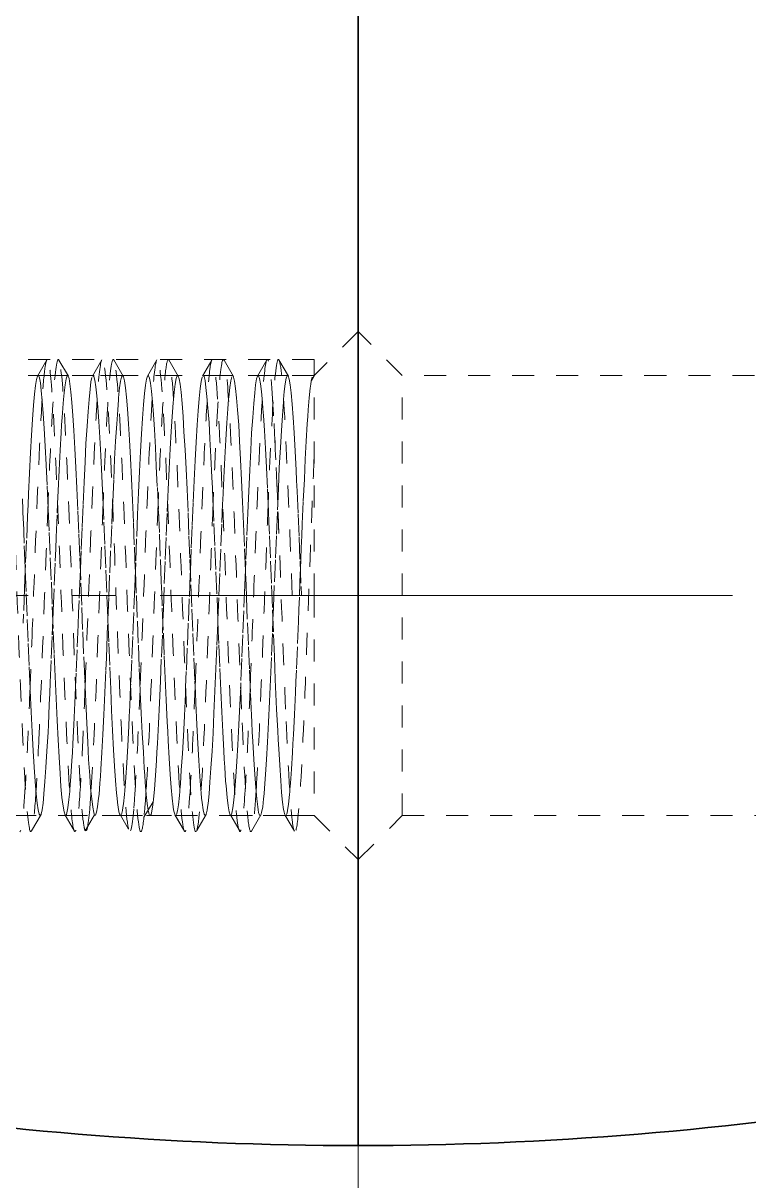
# Model space of a CAD drawing. Header units: millimetres. Extents: x -742 to 742, y -525 to 525.
# Drawn here: x -440.6 to -407.6, y 43.8 to 96.4 of the extents above; entities that cross this region are included whole.
import ezdxf

# ---------------------------------------------------------------- set-up
doc = ezdxf.new("R2010")
doc.units = ezdxf.units.MM
doc.linetypes.add('点画线', pattern=[18, 12, -2, 2, -2])
doc.linetypes.add('虚线', pattern=[2, 1, -1])
doc.layers.get('0').update_dxf_attribs({"lineweight": 35})
for name, color, linetype, lineweight in [('中心线层', 1, '点画线', 18), ('粗实线层', 7, 'Continuous', 35), ('虚线层', 6, '虚线', 18)]:
    doc.layers.add(name, color=color, linetype=linetype, lineweight=lineweight)

# ---------------------------------------------------------------- blocks, each defined once
blk = doc.blocks.new('*X5')
blk.add_line((-834.125, -82), (-834.125, -155))
blk.add_arc((-834.125, 0), 155, 251.18102, 270.00005)
at = {"layer": '虚线层', "color": 7}
for p, q in [((-834.125, -118), (-836.125, -120)), ((-834.125, -118.001), (-836.125, -120.001)), ((-834.125, -118.001), (-836.125, -120.001)), ((-836.125, -119.269), (-878.25, -119.269)), ((-836.125, -119.269), (-878.25, -119.269)), ((-836.125, -130.001), (-836.125, -119.269)), ((-836.125, -120), (-856.144, -120)), ((-847.328, -120.001), (-848.67, -120.001)), ((-847.328, -120.001), (-848.67, -120.001)), ((-844.83, -120.001), (-846.173, -120.001)), ((-844.83, -120.001), (-846.173, -120.001)), ((-842.331, -120.001), (-843.67, -120.001)), ((-842.331, -120.001), (-843.67, -120.001)), ((-839.828, -120.001), (-841.169, -120.001)), ((-839.828, -120.001), (-841.169, -120.001)), ((-837.329, -120.001), (-838.672, -120.001)), ((-837.329, -120.001), (-838.672, -120.001)), ((-836.125, -120.001), (-836.171, -120.001)), ((-836.125, -130.001), (-837.125, -130.001)), ((-836.125, -130.001), (-836.125, -140.001)), ((-869.751, -140), (-843.614, -140)), ((-849.923, -140.001), (-848.58, -140.001)), ((-849.923, -140.001), (-848.58, -140.001)), ((-847.42, -140.001), (-846.081, -140.001)), ((-847.42, -140.001), (-846.081, -140.001)), ((-844.919, -140.001), (-843.614, -140.001)), ((-844.919, -140.001), (-843.614, -140.001)), ((-843.614, -140), (-842.437, -140)), ((-843.614, -140.001), (-843.578, -140.001)), ((-843.614, -140.001), (-843.578, -140.001)), ((-842.448, -139.981), (-842.025, -140.712)), ((-842.437, -140), (-836.125, -140)), ((-842.422, -140.001), (-841.079, -140.001)), ((-842.422, -140.001), (-841.079, -140.001)), ((-839.921, -140.001), (-838.581, -140.001)), ((-839.921, -140.001), (-838.581, -140.001)), ((-837.419, -140.001), (-836.125, -140.001)), ((-837.419, -140.001), (-836.125, -140.001)), ((-836.125, -140), (-834.125, -142)), ((-836.125, -140.001), (-834.125, -142.001)), ((-836.125, -140.001), (-834.125, -142.001))]:
    blk.add_line(p, q, dxfattribs=at)
for points in [[(-848.272, -119.288), (-848.699, -120.027)], [(-847.295, -120.036), (-847.722, -119.297)], [(-845.777, -119.293), (-846.204, -120.031)], [(-844.801, -120.026), (-845.228, -119.287)], [(-843.275, -119.294), (-843.702, -120.034)], [(-842.298, -120.034), (-842.725, -119.295)], [(-840.776, -119.297), (-841.204, -120.036)], [(-839.794, -120.04), (-840.221, -119.3)], [(-838.275, -119.289), (-838.702, -120.028)], [(-837.299, -120.027), (-837.726, -119.288)], [(-849.384, -125.601), (-849.34, -126.619), (-849.295, -127.735), (-849.253, -128.824), (-849.209, -129.928), (-849.162, -131.089), (-849.116, -132.18), (-849.071, -133.244), (-849.026, -134.32), (-848.984, -135.29), (-848.941, -136.194), (-848.894, -137.064), (-848.849, -137.802), (-848.803, -138.445), (-848.756, -139.01), (-848.714, -139.434), (-848.672, -139.743), (-848.626, -139.939), (-848.581, -140.001), (-848.58, -140.001)], [(-848.694, -120.018), (-848.702, -120.031), (-848.747, -120.178), (-848.794, -120.462), (-848.836, -120.852), (-848.879, -121.354), (-848.924, -121.996), (-848.97, -122.706), (-849.015, -123.506), (-849.063, -124.432), (-849.106, -125.384), (-849.127, -125.885), (-849.148, -126.391), (-849.193, -127.498), (-849.238, -128.583), (-849.25, -128.883)], [(-847.44, -139.988), (-847.447, -139.976), (-847.491, -139.838), (-847.536, -139.579), (-847.584, -139.18), (-847.629, -138.686), (-847.651, -138.396), (-847.672, -138.086), (-847.716, -137.348), (-847.759, -136.554), (-847.804, -135.68), (-847.852, -134.686), (-847.898, -133.682), (-847.941, -132.633), (-847.986, -131.495), (-848.028, -130.394), (-848.072, -129.288), (-848.12, -128.135), (-848.166, -127.062), (-848.21, -126.025), (-848.255, -124.986), (-848.297, -124.062), (-848.341, -123.21), (-848.388, -122.403), (-848.434, -121.732), (-848.479, -121.162), (-848.525, -120.679), (-848.567, -120.336), (-848.61, -120.112), (-848.656, -120.006), (-848.669, -120.001)], [(-847.519, -121.091), (-847.491, -120.791), (-847.446, -120.417), (-847.398, -120.151), (-847.353, -120.02)], [(-847.328, -120.001), (-847.309, -120.012)], [(-847.299, -120.029), (-847.265, -120.135), (-847.222, -120.376), (-847.178, -120.735), (-847.13, -121.234), (-847.084, -121.819), (-847.04, -122.504), (-846.995, -123.323), (-846.953, -124.185), (-846.909, -125.119), (-846.862, -126.165), (-846.816, -127.208), (-846.771, -128.286), (-846.726, -129.441), (-846.684, -130.547), (-846.641, -131.646), (-846.594, -132.78), (-846.549, -133.823), (-846.503, -134.82), (-846.456, -135.805), (-846.414, -136.668), (-846.372, -137.451), (-846.326, -138.175), (-846.281, -138.761), (-846.235, -139.24), (-846.187, -139.621), (-846.144, -139.864), (-846.123, -139.94), (-846.112, -139.969)], [(-846.225, -120.088), (-846.267, -120.295), (-846.31, -120.62), (-846.356, -121.085), (-846.402, -121.64), (-846.447, -122.297), (-846.494, -123.089), (-846.536, -123.929), (-846.579, -124.843), (-846.624, -125.873), (-846.67, -126.904), (-846.715, -127.972), (-846.75, -128.815)], [(-846.179, -120.002), (-846.201, -120.026)], [(-844.981, -139.89), (-845.016, -139.725), (-845.06, -139.408), (-845.081, -139.205), (-845.102, -138.976), (-845.147, -138.404), (-845.191, -137.754), (-845.236, -137.009), (-845.284, -136.134), (-845.329, -135.224), (-845.351, -134.741), (-845.372, -134.25), (-845.416, -133.171), (-845.459, -132.104), (-845.504, -131.012), (-845.552, -129.85), (-845.598, -128.747), (-845.641, -127.659), (-845.686, -126.546), (-845.728, -125.531), (-845.772, -124.571), (-845.82, -123.633), (-845.866, -122.821), (-845.91, -122.096), (-845.955, -121.438), (-845.997, -120.92), (-846.041, -120.513), (-846.088, -120.211), (-846.134, -120.046), (-846.173, -120.001)], [(-845.017, -121.111), (-845.009, -121.017), (-844.965, -120.568), (-844.922, -120.259), (-844.878, -120.069), (-844.83, -120.001), (-844.83, -120.001)], [(-844.922, -120.259), (-844.878, -120.069), (-844.83, -120.001), (-844.83, -120.001)], [(-844.805, -120.019), (-844.784, -120.061), (-844.74, -120.243), (-844.695, -120.563), (-844.653, -120.986), (-844.609, -121.518), (-844.562, -122.191), (-844.516, -122.928), (-844.471, -123.752), (-844.426, -124.7), (-844.384, -125.669), (-844.341, -126.69), (-844.294, -127.808), (-844.249, -128.899), (-844.203, -130.003), (-844.156, -131.164), (-844.114, -132.253), (-844.072, -133.315), (-844.026, -134.388), (-843.981, -135.354), (-843.935, -136.253), (-843.887, -137.117), (-843.844, -137.849), (-843.823, -138.182), (-843.802, -138.486), (-843.757, -139.043), (-843.712, -139.459), (-843.667, -139.76), (-843.619, -139.947), (-843.602, -139.981)], [(-843.696, -120.023), (-843.697, -120.026), (-843.741, -120.164), (-843.788, -120.44), (-843.834, -120.822), (-843.879, -121.316), (-843.925, -121.95), (-843.967, -122.655), (-844.01, -123.449), (-844.056, -124.37), (-844.102, -125.317), (-844.147, -126.321), (-844.194, -127.425), (-844.236, -128.508), (-844.25, -128.864)], [(-842.448, -139.981), (-842.491, -139.851), (-842.512, -139.739), (-842.533, -139.6), (-842.578, -139.21), (-842.623, -138.723), (-842.668, -138.13), (-842.716, -137.399), (-842.76, -136.611), (-842.781, -136.182), (-842.802, -135.742), (-842.847, -134.752), (-842.891, -133.752), (-842.936, -132.705), (-842.984, -131.57), (-843.029, -130.47), (-843.051, -129.912), (-843.072, -129.364), (-843.116, -128.209), (-843.159, -127.134), (-843.204, -126.094), (-843.252, -125.052), (-843.298, -124.123), (-843.341, -123.265), (-843.386, -122.453), (-843.428, -121.775), (-843.472, -121.197), (-843.52, -120.706), (-843.566, -120.356), (-843.61, -120.123), (-843.655, -120.009), (-843.67, -120.001)], [(-842.517, -121.097), (-842.484, -120.762), (-842.44, -120.396), (-842.395, -120.138), (-842.353, -120.016)], [(-842.331, -120.001), (-842.309, -120.016), (-842.305, -120.023)], [(-842.305, -120.023), (-842.262, -120.148), (-842.216, -120.397), (-842.171, -120.764), (-842.126, -121.271), (-842.084, -121.863), (-842.041, -122.554), (-841.994, -123.379), (-841.949, -124.247), (-841.903, -125.185), (-841.856, -126.235), (-841.814, -127.281), (-841.772, -128.36), (-841.726, -129.516), (-841.681, -130.622), (-841.635, -131.72), (-841.587, -132.852), (-841.544, -133.893), (-841.523, -134.4), (-841.502, -134.886), (-841.457, -135.866), (-841.412, -136.725), (-841.367, -137.501), (-841.319, -138.218), (-841.302, -138.444)], [(-841.22, -120.079), (-841.266, -120.277), (-841.31, -120.594), (-841.355, -121.051), (-841.397, -121.599), (-841.441, -122.249), (-841.488, -123.034), (-841.534, -123.869), (-841.579, -124.779), (-841.625, -125.804), (-841.667, -126.832), (-841.71, -127.899), (-841.75, -128.9)], [(-841.169, -120.001), (-841.172, -120.001), (-841.198, -120.026)], [(-840.148, -138.444), (-840.191, -137.801), (-840.212, -137.44), (-840.233, -137.062), (-840.278, -136.193), (-840.323, -135.288), (-840.368, -134.319), (-840.416, -133.243), (-840.46, -132.178), (-840.481, -131.631), (-840.502, -131.087), (-840.547, -129.925), (-840.591, -128.822), (-840.636, -127.733), (-840.684, -126.618), (-840.729, -125.599), (-840.751, -125.106), (-840.772, -124.635), (-840.816, -123.691), (-840.859, -122.873), (-840.904, -122.142), (-840.952, -121.478), (-840.998, -120.952), (-841.041, -120.538), (-841.086, -120.226), (-841.128, -120.053), (-841.169, -120.001)], [(-840.018, -121.079), (-840.009, -120.984), (-839.962, -120.543), (-839.916, -120.242), (-839.871, -120.061)], [(-839.799, -120.031), (-839.784, -120.07), (-839.741, -120.26), (-839.694, -120.588), (-839.649, -121.018), (-839.603, -121.559), (-839.556, -122.238), (-839.514, -122.981), (-839.472, -123.811), (-839.426, -124.764), (-839.381, -125.737), (-839.335, -126.762), (-839.287, -127.882), (-839.244, -128.974), (-839.223, -129.53), (-839.202, -130.079), (-839.157, -131.239), (-839.112, -132.327), (-839.067, -133.387), (-839.019, -134.456), (-839.002, -134.818)], [(-838.699, -120.023), (-838.741, -120.151), (-838.786, -120.418), (-838.828, -120.792), (-838.872, -121.279), (-838.92, -121.906), (-838.966, -122.604), (-839.01, -123.392), (-839.055, -124.308), (-839.097, -125.25), (-839.141, -126.251), (-839.188, -127.352), (-839.234, -128.433), (-839.25, -128.828)], [(-837.848, -134.818), (-837.891, -133.821), (-837.912, -133.301), (-837.933, -132.778), (-837.978, -131.644), (-838.023, -130.545), (-838.068, -129.439), (-838.116, -128.284), (-838.16, -127.207), (-838.181, -126.676), (-838.202, -126.163), (-838.247, -125.117), (-838.291, -124.184), (-838.336, -123.321), (-838.384, -122.503), (-838.429, -121.818), (-838.451, -121.51), (-838.472, -121.233), (-838.516, -120.734), (-838.559, -120.376), (-838.604, -120.135), (-838.652, -120.012), (-838.672, -120.001)], [(-837.516, -121.087), (-837.484, -120.734), (-837.441, -120.375), (-837.394, -120.126), (-837.349, -120.012)], [(-837.329, -120.001), (-837.303, -120.021), (-837.302, -120.022)], [(-837.302, -120.022), (-837.256, -120.161), (-837.214, -120.418), (-837.172, -120.793), (-837.126, -121.308), (-837.081, -121.907), (-837.035, -122.604), (-836.987, -123.436), (-836.944, -124.309), (-836.923, -124.776), (-836.902, -125.252), (-836.857, -126.305), (-836.812, -127.354), (-836.767, -128.435), (-836.719, -129.592), (-836.702, -130.001)], [(-836.255, -120.237), (-836.259, -120.26), (-836.282, -120.401), (-836.304, -120.569), (-836.352, -121.018), (-836.398, -121.558), (-836.42, -121.87), (-836.441, -122.201), (-836.486, -122.981), (-836.528, -123.81), (-836.55, -124.257), (-836.572, -124.715), (-836.62, -125.736), (-836.666, -126.761), (-836.689, -127.293), (-836.71, -127.825), (-836.75, -128.84)], [(-836.254, -120.234), (-836.263, -120.25)], [(-836.216, -120.07), (-836.255, -120.237)], [(-836.143, -120.045), (-836.254, -120.234)], [(-836.129, -120.023), (-836.143, -120.045)], [(-847.785, -125.819), (-847.759, -125.249), (-847.714, -124.306), (-847.666, -123.391), (-847.621, -122.602), (-847.599, -122.239), (-847.578, -121.905), (-847.534, -121.278), (-847.519, -121.091)], [(-845.283, -125.848), (-845.278, -125.734), (-845.234, -124.713), (-845.191, -123.808), (-845.146, -122.979), (-845.098, -122.2), (-845.053, -121.557), (-845.017, -121.111)], [(-842.783, -125.851), (-842.753, -125.182), (-842.709, -124.244), (-842.665, -123.334), (-842.622, -122.552), (-842.578, -121.861), (-842.53, -121.241), (-842.517, -121.097)], [(-840.285, -125.821), (-840.278, -125.666), (-840.23, -124.649), (-840.184, -123.749), (-840.14, -122.926), (-840.095, -122.153), (-840.053, -121.517), (-840.018, -121.079)], [(-837.784, -125.844), (-837.753, -125.116), (-837.709, -124.183), (-837.662, -123.278), (-837.616, -122.502), (-837.571, -121.817), (-837.526, -121.205), (-837.516, -121.087)], [(-848, -131.129), (-847.982, -130.694), (-847.934, -129.532), (-847.89, -128.432), (-847.869, -127.884), (-847.848, -127.351), (-847.803, -126.249), (-847.785, -125.819)], [(-845.5, -131.105), (-845.459, -130.075), (-845.414, -128.971), (-845.366, -127.823), (-845.321, -126.759), (-845.299, -126.237), (-845.283, -125.848)], [(-843, -131.182), (-842.999, -131.166), (-842.978, -130.619), (-842.934, -129.456), (-842.891, -128.357), (-842.846, -127.278), (-842.798, -126.179), (-842.783, -125.851)], [(-840.5, -131.149), (-840.498, -131.104), (-840.453, -130), (-840.409, -128.896), (-840.365, -127.749), (-840.322, -126.687), (-840.285, -125.821)], [(-838.001, -131.104), (-837.978, -130.543), (-837.93, -129.381), (-837.884, -128.283), (-837.84, -127.205), (-837.795, -126.11), (-837.784, -125.844)], [(-849.25, -128.883), (-849.283, -129.684), (-849.331, -130.847), (-849.348, -131.254)], [(-846.75, -128.815), (-846.763, -129.123), (-846.806, -130.228), (-846.827, -130.785), (-846.848, -131.331), (-846.893, -132.472), (-846.938, -133.527), (-846.966, -134.156)], [(-844.25, -128.864), (-844.279, -129.609), (-844.324, -130.771), (-844.37, -131.868), (-844.415, -132.941), (-844.463, -134.03), (-844.467, -134.127)], [(-841.75, -128.9), (-841.756, -129.048), (-841.802, -130.153), (-841.847, -131.256), (-841.894, -132.399), (-841.936, -133.456), (-841.966, -134.165)], [(-839.25, -128.828), (-839.279, -129.533), (-839.325, -130.696), (-839.367, -131.793), (-839.41, -132.869), (-839.456, -133.961), (-839.465, -134.168)], [(-836.75, -128.84), (-836.755, -128.973), (-836.797, -130.077), (-836.819, -130.634), (-836.841, -131.181), (-836.888, -132.326), (-836.934, -133.385), (-836.957, -133.904), (-836.979, -134.404), (-837.025, -135.416), (-837.067, -136.311), (-837.088, -136.734), (-837.11, -137.129), (-837.156, -137.895), (-837.202, -138.525), (-837.225, -138.803), (-837.235, -138.915)], [(-848.202, -135.878), (-848.159, -134.949), (-848.138, -134.457), (-848.117, -133.959), (-848.072, -132.867), (-848.027, -131.791), (-848, -131.129)], [(-845.902, -139.049), (-845.859, -138.523), (-845.838, -138.219), (-845.817, -137.894), (-845.772, -137.128), (-845.727, -136.31), (-845.682, -135.415), (-845.634, -134.402), (-845.59, -133.384), (-845.569, -132.854), (-845.548, -132.324), (-845.503, -131.179), (-845.5, -131.105)], [(-843.441, -139.388), (-843.427, -139.267), (-843.382, -138.795), (-843.334, -138.184), (-843.29, -137.499), (-843.269, -137.118), (-843.248, -136.722), (-843.203, -135.817), (-843.159, -134.883), (-843.114, -133.89), (-843.066, -132.795), (-843.021, -131.717), (-843, -131.182)], [(-841.039, -139.954), (-841.034, -139.941), (-840.99, -139.759), (-840.969, -139.622), (-840.948, -139.458), (-840.903, -139.017), (-840.859, -138.484), (-840.814, -137.847), (-840.766, -137.075), (-840.721, -136.251), (-840.699, -135.806), (-840.678, -135.351), (-840.634, -134.334), (-840.591, -133.312), (-840.546, -132.25), (-840.5, -131.149)], [(-838.556, -139.981), (-838.514, -139.863), (-838.466, -139.605), (-838.421, -139.239), (-838.399, -139.011), (-838.378, -138.759), (-838.334, -138.14), (-838.291, -137.448), (-838.246, -136.666), (-838.198, -135.756), (-838.153, -134.818), (-838.109, -133.82), (-838.065, -132.722), (-838.022, -131.643), (-838.001, -131.104)], [(-846.966, -134.156), (-846.984, -134.539), (-847.031, -135.542), (-847.048, -135.878)], [(-844.467, -134.127), (-844.506, -135.016), (-844.527, -135.491), (-844.548, -135.941), (-844.594, -136.835), (-844.638, -137.599), (-844.684, -138.27), (-844.731, -138.867), (-844.748, -139.049)], [(-841.966, -134.165), (-841.979, -134.471), (-842.024, -135.479), (-842.07, -136.37), (-842.115, -137.182), (-842.163, -137.941), (-842.206, -138.564), (-842.227, -138.838), (-842.233, -138.91)], [(-839.465, -134.168), (-839.502, -134.951), (-839.547, -135.88), (-839.594, -136.779), (-839.636, -137.55), (-839.679, -138.228), (-839.724, -138.832), (-839.77, -139.296), (-839.815, -139.646), (-839.863, -139.887), (-839.906, -139.993), (-839.915, -139.999)], [(-839.002, -134.818), (-838.959, -135.757), (-838.938, -136.203), (-838.917, -136.624), (-838.872, -137.449), (-838.827, -138.14), (-838.782, -138.732), (-838.734, -139.239), (-838.69, -139.605), (-838.669, -139.745), (-838.648, -139.854), (-838.603, -139.986), (-838.582, -140.001)], [(-837.448, -139.975), (-837.47, -139.923), (-837.493, -139.838), (-837.515, -139.725), (-837.563, -139.388), (-837.606, -138.95), (-837.627, -138.687), (-837.648, -138.402), (-837.693, -137.716), (-837.738, -136.966), (-837.761, -136.556), (-837.784, -136.131), (-837.831, -135.173), (-837.848, -134.818)], [(-848.541, -139.955), (-848.535, -139.94), (-848.487, -139.746), (-848.444, -139.438), (-848.423, -139.24), (-848.402, -139.016), (-848.357, -138.452), (-848.312, -137.81), (-848.267, -137.073), (-848.219, -136.205), (-848.202, -135.878)], [(-847.048, -135.878), (-847.091, -136.736), (-847.112, -137.137), (-847.133, -137.511), (-847.178, -138.226), (-847.223, -138.804), (-847.232, -138.91)], [(-847.048, -135.878), (-847.091, -136.736), (-847.112, -137.137), (-847.133, -137.511), (-847.178, -138.226), (-847.223, -138.804), (-847.232, -138.909)], [(-845.902, -139.049), (-845.859, -138.523), (-845.838, -138.219)], [(-841.302, -138.444), (-841.259, -138.984), (-841.238, -139.215), (-841.217, -139.414), (-841.172, -139.742), (-841.127, -139.932), (-841.082, -140.001), (-841.079, -140.001)], [(-841.302, -138.444), (-841.259, -138.984)], [(-839.921, -140.001), (-839.927, -140), (-839.948, -139.976), (-839.994, -139.827), (-840.038, -139.561), (-840.084, -139.179), (-840.131, -138.656), (-840.148, -138.444)], [(-847.232, -138.909), (-847.268, -139.274), (-847.316, -139.646), (-847.36, -139.878), (-847.381, -139.95), (-847.402, -139.99)], [(-847.232, -138.91), (-847.268, -139.274), (-847.316, -139.646), (-847.36, -139.878), (-847.381, -139.95), (-847.402, -139.99)], [(-846.057, -139.982), (-846.012, -139.853), (-845.967, -139.604), (-845.919, -139.216), (-845.902, -139.049)], [(-844.748, -139.049), (-844.791, -139.464), (-844.812, -139.629), (-844.833, -139.763), (-844.878, -139.949)], [(-843.861, -140.078), (-843.435, -139.378)], [(-843.559, -139.989), (-843.538, -139.947), (-843.517, -139.876), (-843.472, -139.626), (-843.441, -139.388)], [(-842.233, -138.91), (-842.248, -139.082), (-842.294, -139.507), (-842.338, -139.791), (-842.384, -139.956)], [(-837.235, -138.915), (-837.247, -139.05), (-837.294, -139.483), (-837.336, -139.776), (-837.357, -139.878), (-837.379, -139.949)], [(-848.964, -140.687), (-848.537, -139.948)], [(-844.985, -139.883), (-844.559, -140.616)], [(-844.919, -140.001), (-844.923, -140), (-844.968, -139.93)], [(-841.463, -140.685), (-841.036, -139.948)], [(-847.446, -139.977), (-847.018, -140.717)], [(-846.533, -140.694), (-846.107, -139.96)], [(-846.102, -139.986), (-846.081, -140.001)], [(-843.602, -139.981), (-843.578, -140.001)], [(-842.453, -139.973), (-842.07, -140.634)], [(-842.422, -140.001), (-842.431, -139.998), (-842.448, -139.981)], [(-842.422, -140.001), (-842.431, -139.998), (-842.448, -139.981)], [(-839.919, -139.992), (-839.492, -140.729)], [(-838.977, -140.709), (-838.55, -139.969)], [(-837.455, -139.963), (-837.027, -140.704)], [(-837.419, -140.001), (-837.424, -140)]]:
    blk.add_lwpolyline(points, dxfattribs=at)
for points, knots in [([(-848.964, -140.687), (-849.043, -140.875), (-849.121, -140.432), (-849.296, -138.157), (-849.392, -136.076), (-849.583, -131.198), (-849.679, -128.461), (-849.871, -123.64), (-849.967, -121.616), (-850.116, -119.784), (-850.169, -119.401), (-850.223, -119.3)], [0, 0, 0, 0, 2024.791811, 2024.791811, 4489.047063, 4489.047063, 6953.302315, 6953.302315, 9417.557566, 9417.557566, 10788.31092, 10788.31092, 10788.31092, 10788.31092]), ([(-848.272, -119.288), (-848.298, -119.325), (-848.324, -119.43), (-848.394, -119.904), (-848.439, -120.401), (-848.483, -121.06)], [0, 0, 0, 0, 1839.971996, 1839.971996, 4964.50436, 4964.50436, 4964.50436, 4964.50436]), ([(-847.018, -140.717), (-847.079, -140.64), (-847.139, -140.196), (-847.296, -138.157), (-847.392, -136.076), (-847.583, -131.198), (-847.679, -128.461), (-847.871, -123.64), (-847.967, -121.616), (-848.132, -119.582), (-848.202, -119.19), (-848.272, -119.288)], [0, 0, 0, 0, 1561.451813, 1561.451813, 4029.570521, 4029.570521, 6497.68923, 6497.68923, 8965.807938, 8965.807938, 10761.915944, 10761.915944, 10761.915944, 10761.915944]), ([(-847.722, -119.297), (-847.735, -119.27), (-847.749, -119.263), (-847.842, -119.341), (-847.921, -120.067), (-848, -121.317)], [0, 0, 0, 0, 727.760957, 727.760957, 4961.07366, 4961.07366, 4961.07366, 4961.07366]), ([(-846.533, -140.694), (-846.559, -140.636), (-846.586, -140.508), (-846.708, -139.584), (-846.804, -137.94), (-846.996, -133.563), (-847.092, -130.883), (-847.283, -125.762), (-847.379, -123.384), (-847.557, -120.314), (-847.64, -119.46), (-847.722, -119.297)], [0, 0, 0, 0, 721.324574, 721.324574, 3317.300497, 3317.300497, 5913.27642, 5913.27642, 8509.252343, 8509.252343, 10736.715485, 10736.715485, 10736.715485, 10736.715485]), ([(-844.559, -140.616), (-844.577, -140.546), (-844.595, -140.443), (-844.708, -139.584), (-844.804, -137.94), (-844.996, -133.563), (-845.092, -130.883), (-845.283, -125.762), (-845.379, -123.384), (-845.571, -120.08), (-845.667, -119.193), (-845.767, -119.278), (-845.772, -119.284), (-845.777, -119.293)], [0, 0, 0, 0, 557.958686, 557.958686, 3527.091302, 3527.091302, 6496.223918, 6496.223918, 9465.356534, 9465.356534, 12434.48915, 12434.48915, 12580.206525, 12580.206525, 12580.206525, 12580.206525]), ([(-845.228, -119.288), (-845.306, -119.174), (-845.384, -119.685), (-845.475, -120.934), (-845.487, -121.118), (-845.5, -121.315)], [0, 0, 0, 0, 4270.585248, 4270.585248, 4946.759332, 4946.759332, 4946.759332, 4946.759332]), ([(-844.025, -140.712), (-844.121, -140.549), (-844.217, -139.422), (-844.408, -135.757), (-844.504, -133.262), (-844.696, -128.088), (-844.792, -125.472), (-844.983, -121.375), (-845.079, -119.945), (-845.193, -119.37), (-845.21, -119.313), (-845.228, -119.288)], [0, 0, 0, 0, 2569.038123, 2569.038123, 5138.076247, 5138.076247, 7707.11437, 7707.11437, 10276.152494, 10276.152494, 10746.271763, 10746.271763, 10746.271763, 10746.271763]), ([(-843.275, -119.294), (-843.338, -119.403), (-843.4, -119.902), (-843.469, -120.855), (-843.476, -120.95), (-843.483, -121.05)], [0, 0, 0, 0, 4459.567354, 4459.567354, 4934.337513, 4934.337513, 4934.337513, 4934.337513]), ([(-843.275, -119.294), (-843.338, -119.403), (-843.4, -119.902), (-843.469, -120.855), (-843.476, -120.95), (-843.483, -121.05)], [0, 0, 0, 0, 4459.370799, 4459.370799, 4934.337855, 4934.337855, 4934.337855, 4934.337855]), ([(-842.025, -140.712), (-842.121, -140.549), (-842.217, -139.422), (-842.408, -135.757), (-842.504, -133.262), (-842.696, -128.088), (-842.792, -125.472), (-842.983, -121.375), (-843.079, -119.945), (-843.208, -119.29), (-843.242, -119.237), (-843.275, -119.294)], [0, 0, 0, 0, 2465.625486, 2465.625486, 4931.250972, 4931.250972, 7396.876458, 7396.876458, 9862.501945, 9862.501945, 10719.559409, 10719.559409, 10719.559409, 10719.559409]), ([(-842.725, -119.295), (-842.775, -119.212), (-842.825, -119.377), (-842.917, -120.141), (-842.958, -120.659), (-843, -121.315)], [0, 0, 0, 0, 2692.492735, 2692.492735, 4930.658342, 4930.658342, 4930.658342, 4930.658342]), ([(-841.725, -139.062), (-841.821, -137.671), (-841.917, -135.484), (-842.108, -130.506), (-842.204, -127.777), (-842.396, -123.086), (-842.492, -121.181), (-842.634, -119.658), (-842.679, -119.372), (-842.725, -119.295)], [0, 0, 0, 0, 2514.735915, 2514.735915, 5029.471831, 5029.471831, 7544.207746, 7544.207746, 8748.722463, 8748.722463, 8748.722463, 8748.722463]), ([(-840.776, -119.297), (-840.809, -119.354), (-840.842, -119.519), (-840.912, -120.098), (-840.948, -120.533), (-840.984, -121.078)], [0, 0, 0, 0, 2335.324962, 2335.324962, 4918.220548, 4918.220548, 4918.220548, 4918.220548]), ([(-839.725, -139.062), (-839.821, -137.671), (-839.917, -135.484), (-840.108, -130.506), (-840.204, -127.777), (-840.396, -123.086), (-840.492, -121.181), (-840.651, -119.475), (-840.714, -119.188), (-840.776, -119.297)], [0, 0, 0, 0, 2386.45736, 2386.45736, 4772.91472, 4772.91472, 7159.372079, 7159.372079, 8726.79799, 8726.79799, 8726.79799, 8726.79799]), ([(-840.221, -119.301), (-840.243, -119.255), (-840.265, -119.26), (-840.358, -119.496), (-840.429, -120.198), (-840.5, -121.31)], [0, 0, 0, 0, 1177.728269, 1177.728269, 4914.772497, 4914.772497, 4914.772497, 4914.772497]), ([(-839.425, -135.171), (-839.521, -132.896), (-839.617, -130.189), (-839.808, -125.13), (-839.904, -122.842), (-840.074, -120.149), (-840.147, -119.451), (-840.221, -119.301)], [0, 0, 0, 0, 2486.969045, 2486.969045, 4973.938089, 4973.938089, 6883.267582, 6883.267582, 6883.267582, 6883.267582]), ([(-838.275, -119.289), (-838.279, -119.296), (-838.283, -119.305), (-838.353, -119.483), (-838.419, -120.1), (-838.484, -121.079)], [0, 0, 0, 0, 302.272354, 302.272354, 4902.24389, 4902.24389, 4902.24389, 4902.24389]), ([(-837.425, -135.171), (-837.521, -132.896), (-837.617, -130.189), (-837.808, -125.13), (-837.904, -122.842), (-838.092, -119.863), (-838.183, -119.139), (-838.275, -119.289)], [0, 0, 0, 0, 2323.621084, 2323.621084, 4647.242167, 4647.242167, 6866.342453, 6866.342453, 6866.342453, 6866.342453]), ([(-837.999, -121.331), (-838, -121.327), (-838, -121.322), (-838.092, -119.863), (-838.183, -119.139), (-838.275, -119.289)], [0, 0, 0, 0, 13.661683, 13.661683, 4897.138461, 4897.138461, 4897.138461, 4897.138461]), ([(-837.726, -119.288), (-837.813, -119.152), (-837.901, -119.801), (-837.992, -121.184), (-837.995, -121.245), (-837.999, -121.307)], [0, 0, 0, 0, 4689.958613, 4689.958613, 4900.532202, 4900.532202, 4900.532202, 4900.532202]), ([(-837.125, -130.001), (-837.221, -127.405), (-837.317, -124.848), (-837.508, -120.959), (-837.604, -119.678), (-837.709, -119.324), (-837.718, -119.302), (-837.726, -119.288)], [0, 0, 0, 0, 3283.755223, 3283.755223, 6567.510446, 6567.510446, 6867.606808, 6867.606808, 6867.606808, 6867.606808]), ([(-848.483, -121.06), (-848.535, -121.828), (-848.586, -122.816), (-848.733, -126.112), (-848.829, -128.77), (-848.925, -131.345)], [0, 0, 0, 0, 1736.11966, 1736.11966, 4965.292336, 4965.292336, 4965.292336, 4965.292336]), ([(-848.483, -121.06), (-848.535, -121.828), (-848.586, -122.816), (-848.733, -126.111), (-848.829, -128.77), (-848.925, -131.345)], [0, 0, 0, 0, 1736.085438, 1736.085438, 4965.292422, 4965.292422, 4965.292422, 4965.292422]), ([(-848, -121.317), (-848.017, -121.581), (-848.033, -121.868), (-848.106, -123.207), (-848.161, -124.467), (-848.217, -125.847)], [0, 0, 0, 0, 1145.22107, 1145.22107, 4958.738034, 4958.738034, 4958.738034, 4958.738034]), ([(-845.983, -121.049), (-846.005, -121.383), (-846.028, -121.76), (-846.146, -123.952), (-846.242, -126.41), (-846.403, -130.749), (-846.468, -132.534), (-846.533, -134.158)], [0, 0, 0, 0, 850.253145, 850.253145, 4466.305359, 4466.305359, 6930.789495, 6930.789495, 6930.789495, 6930.789495]), ([(-843.483, -121.05), (-843.572, -122.381), (-843.661, -124.39), (-843.845, -129.123), (-843.94, -131.825), (-844.035, -134.186)], [0, 0, 0, 0, 2392.890703, 2392.890703, 4936.837371, 4936.837371, 4936.837371, 4936.837371]), ([(-843, -121.315), (-843.054, -122.175), (-843.108, -123.273), (-843.18, -124.949), (-843.198, -125.376), (-843.216, -125.814)], [0, 0, 0, 0, 3720.088388, 3720.088388, 4929.119475, 4929.119475, 4929.119475, 4929.119475]), ([(-840.984, -121.078), (-841.044, -121.969), (-841.103, -123.153), (-841.258, -126.769), (-841.354, -129.465), (-841.478, -132.751), (-841.506, -133.473), (-841.534, -134.163)], [0, 0, 0, 0, 2237.853661, 2237.853661, 5844.867384, 5844.867384, 6892.3527, 6892.3527, 6892.3527, 6892.3527]), ([(-840.5, -121.31), (-840.525, -121.708), (-840.55, -122.157), (-840.622, -123.586), (-840.67, -124.673), (-840.717, -125.847)], [0, 0, 0, 0, 1708.674702, 1708.674702, 4912.630759, 4912.630759, 4912.630759, 4912.630759]), ([(-838.484, -121.079), (-838.515, -121.53), (-838.545, -122.058), (-838.671, -124.544), (-838.767, -127.073), (-838.92, -131.202), (-838.976, -132.739), (-839.033, -134.153)], [0, 0, 0, 0, 1134.785436, 1134.785436, 4731.941228, 4731.941228, 6867.277163, 6867.277163, 6867.277163, 6867.277163]), ([(-836.125, -123.696), (-836.175, -124.786), (-836.225, -126.022), (-836.371, -129.843), (-836.467, -132.563), (-836.658, -137.183), (-836.754, -139.025), (-836.909, -140.566), (-836.968, -140.808), (-837.027, -140.704)], [0, 0, 0, 0, 1442.187373, 1442.187373, 4206.348996, 4206.348996, 6970.51062, 6970.51062, 8669.510835, 8669.510835, 8669.510835, 8669.510835]), ([(-848.217, -125.847), (-848.257, -126.846), (-848.297, -127.907), (-848.433, -131.571), (-848.529, -134.208), (-848.625, -136.309)], [0, 0, 0, 0, 1464.135116, 1464.135116, 4952.448447, 4952.448447, 4952.448447, 4952.448447]), ([(-845.715, -125.807), (-845.727, -126.094), (-845.739, -126.387), (-845.846, -129.149), (-845.942, -131.884), (-846.114, -136.169), (-846.191, -137.81), (-846.268, -138.955)], [0, 0, 0, 0, 434.215155, 434.215155, 4031.728451, 4031.728451, 6915.479027, 6915.479027, 6915.479027, 6915.479027]), ([(-843.216, -125.814), (-843.294, -127.757), (-843.372, -129.934), (-843.546, -134.558), (-843.642, -136.892), (-843.748, -138.65), (-843.758, -138.81), (-843.768, -138.961)], [0, 0, 0, 0, 2929.041366, 2929.041366, 6519.619011, 6519.619011, 6901.576683, 6901.576683, 6901.576683, 6901.576683]), ([(-840.717, -125.847), (-840.765, -127.053), (-840.814, -128.35), (-840.958, -132.254), (-841.054, -134.844), (-841.246, -138.839), (-841.342, -140.195), (-841.446, -140.636), (-841.454, -140.664), (-841.463, -140.685)], [0, 0, 0, 0, 1701.96101, 1701.96101, 5059.862437, 5059.862437, 8417.763865, 8417.763865, 8710.020037, 8710.020037, 8710.020037, 8710.020037]), ([(-838.216, -125.819), (-838.236, -126.308), (-838.255, -126.814), (-838.371, -129.843), (-838.467, -132.563), (-838.631, -136.509), (-838.698, -137.91), (-838.766, -138.927)], [0, 0, 0, 0, 737.735969, 737.735969, 4317.31847, 4317.31847, 6852.065487, 6852.065487, 6852.065487, 6852.065487]), ([(-837.425, -135.171), (-837.521, -132.896), (-837.617, -130.189), (-837.736, -127.031), (-837.76, -126.418), (-837.784, -125.827)], [0, 0, 0, 0, 3915.288354, 3915.288354, 4887.831683, 4887.831683, 4887.831683, 4887.831683]), ([(-849.033, -134.155), (-849.093, -135.639), (-849.153, -136.981), (-849.225, -138.274), (-849.238, -138.484), (-849.25, -138.682)], [0, 0, 0, 0, 4084.56618, 4084.56618, 4936.761307, 4936.761307, 4936.761307, 4936.761307]), ([(-841.534, -134.163), (-841.602, -135.851), (-841.67, -137.353), (-841.742, -138.547), (-841.746, -138.611), (-841.75, -138.674)], [0, 0, 0, 0, 4620.526576, 4620.526576, 4890.726291, 4890.726291, 4890.726291, 4890.726291]), ([(-839.033, -134.153), (-839.072, -135.12), (-839.111, -136.03), (-839.183, -137.531), (-839.216, -138.144), (-839.249, -138.668)], [0, 0, 0, 0, 2635.975201, 2635.975201, 4874.271934, 4874.271934, 4874.271934, 4874.271934]), ([(-844.035, -134.186), (-844.036, -134.212), (-844.037, -134.237), (-844.108, -136.019), (-844.179, -137.549), (-844.25, -138.674)], [0, 0, 0, 0, 70.140979, 70.140979, 4903.563539, 4903.563539, 4903.563539, 4903.563539]), ([(-838.977, -140.709), (-839.03, -140.793), (-839.084, -140.59), (-839.233, -139.221), (-839.329, -137.446), (-839.425, -135.171)], [0, 0, 0, 0, 1744.939591, 1744.939591, 4860.551161, 4860.551161, 4860.551161, 4860.551161]), ([(-837.027, -140.704), (-837.064, -140.638), (-837.101, -140.437), (-837.233, -139.221), (-837.329, -137.446), (-837.425, -135.171)], [0, 0, 0, 0, 1348.616039, 1348.616039, 4848.360463, 4848.360463, 4848.360463, 4848.360463]), ([(-849.25, -138.682), (-849.333, -140), (-849.417, -140.733), (-849.5, -140.733), (-849.5, -140.733), (-849.5, -140.733)], [0, 0, 0, 0, 4926.133917, 4926.133917, 4926.559914, 4926.559914, 4926.559914, 4926.559914]), ([(-846.75, -138.676), (-846.804, -139.534), (-846.858, -140.154), (-846.948, -140.682), (-846.983, -140.761), (-847.018, -140.717)], [0, 0, 0, 0, 2978.3971, 2978.3971, 4910.71384, 4910.71384, 4910.71384, 4910.71384]), ([(-846.75, -138.676), (-846.804, -139.534), (-846.858, -140.154), (-846.948, -140.682), (-846.983, -140.761), (-847.018, -140.717)], [0, 0, 0, 0, 2978.368632, 2978.368632, 4910.713932, 4910.713932, 4910.713932, 4910.713932]), ([(-839.249, -138.668), (-839.312, -139.662), (-839.375, -140.335), (-839.456, -140.678), (-839.474, -140.72), (-839.492, -140.729)], [0, 0, 0, 0, 3768.522241, 3768.522241, 4864.56788, 4864.56788, 4864.56788, 4864.56788]), ([(-848.767, -138.942), (-848.816, -139.663), (-848.864, -140.188), (-848.93, -140.575), (-848.947, -140.646), (-848.964, -140.687)], [0, 0, 0, 0, 3639.231226, 3639.231226, 4922.145507, 4922.145507, 4922.145507, 4922.145507]), ([(-848.767, -138.942), (-848.816, -139.663), (-848.864, -140.188), (-848.93, -140.575), (-848.947, -140.646), (-848.964, -140.687)], [0, 0, 0, 0, 3639.201638, 3639.201638, 4922.145586, 4922.145586, 4922.145586, 4922.145586]), ([(-838.766, -138.927), (-838.794, -139.346), (-838.822, -139.701), (-838.892, -140.399), (-838.934, -140.642), (-838.977, -140.709)], [0, 0, 0, 0, 1938.442718, 1938.442718, 4860.089178, 4860.089178, 4860.089178, 4860.089178])]:
    blk.add_open_spline(points, degree=3, knots=knots, dxfattribs=at)
for points in [[(-845.777, -119.293), (-845.845, -119.419), (-845.914, -120.033), (-845.983, -121.049)], [(-848.35, -119.606), (-848.394, -119.904), (-848.439, -120.4), (-848.483, -121.06)], [(-845.5, -121.315), (-845.572, -122.457), (-845.644, -124.023), (-845.715, -125.807)], [(-843.483, -121.05), (-843.572, -122.381), (-843.661, -124.39), (-843.75, -126.684)], [(-837.999, -121.307), (-838.072, -122.451), (-838.144, -124.028), (-838.216, -125.819)], [(-837.784, -125.827), (-837.856, -124.047), (-837.928, -122.475), (-837.999, -121.331)], [(-848.925, -131.345), (-848.961, -132.314), (-848.997, -133.26), (-849.033, -134.155)], [(-846.533, -134.158), (-846.564, -134.916), (-846.595, -135.64), (-846.625, -136.309)], [(-848.625, -136.308), (-848.673, -137.346), (-848.72, -138.238), (-848.767, -138.942)], [(-848.625, -136.309), (-848.673, -137.346), (-848.72, -138.238), (-848.767, -138.942)], [(-846.625, -136.308), (-846.667, -137.22), (-846.708, -138.018), (-846.75, -138.676)], [(-846.625, -136.309), (-846.667, -137.22), (-846.708, -138.018), (-846.75, -138.676)], [(-844.25, -138.674), (-844.275, -139.074), (-844.3, -139.422), (-844.325, -139.711)], [(-841.75, -138.674), (-841.841, -140.134), (-841.933, -140.868), (-842.025, -140.712)], [(-846.268, -138.955), (-846.287, -139.239), (-846.306, -139.492), (-846.325, -139.711)], [(-843.768, -138.961), (-843.799, -139.419), (-843.83, -139.793), (-843.861, -140.078)], [(-841.463, -140.685), (-841.55, -140.904), (-841.637, -140.332), (-841.725, -139.062)], [(-839.492, -140.729), (-839.57, -140.765), (-839.647, -140.188), (-839.725, -139.062)], [(-846.325, -139.711), (-846.394, -140.51), (-846.464, -140.843), (-846.533, -140.694)], [(-846.325, -139.711), (-846.394, -140.509), (-846.464, -140.842), (-846.533, -140.694)], [(-844.325, -139.711), (-844.403, -140.609), (-844.481, -140.918), (-844.559, -140.616)], [(-844.325, -139.711), (-844.403, -140.609), (-844.481, -140.918), (-844.559, -140.615)], [(-843.861, -140.078), (-843.916, -140.582), (-843.97, -140.805), (-844.025, -140.712)]]:
    blk.add_open_spline(points, degree=3, dxfattribs=at)
blk = doc.blocks.new('*X6')
blk.add_line((-834.125, -82), (-834.125, -155))
blk.add_arc((-834.125, 0), 155, 270.00005, 288.81906)
at = {"layer": '虚线层', "color": 7}
for p, q in [((-832.125, -120), (-834.125, -118)), ((-832.125, -120.001), (-834.125, -118.001)), ((-832.125, -120.001), (-834.125, -118.001)), ((-786.125, -120), (-832.125, -120)), ((-786.125, -120.001), (-832.125, -120.001)), ((-786.125, -120.001), (-832.125, -120.001)), ((-832.125, -130.001), (-832.125, -120.001)), ((-832.125, -140.001), (-832.125, -130.001)), ((-834.125, -142), (-832.125, -140)), ((-834.125, -142.001), (-832.125, -140.001)), ((-834.125, -142.001), (-832.125, -140.001)), ((-832.125, -140), (-786.125, -140)), ((-832.125, -140.001), (-786.125, -140.001)), ((-832.125, -140.001), (-786.125, -140.001))]:
    blk.add_line(p, q, dxfattribs=at)
blk = doc.blocks.new('*X4')
at = {"layer": '中心线层'}
for p, q in [((-831.125, -130), (-887.125, -130)), ((-841.125, -130), (-829.125, -130)), ((-841.125, -130.001), (-829.125, -130.001)), ((-841.125, -130.001), (-829.125, -130.001)), ((-827.125, -130), (-839.125, -130)), ((-827.125, -130.001), (-839.125, -130.001)), ((-827.125, -130.001), (-839.125, -130.001)), ((-781.125, -130), (-837.125, -130)), ((-781.125, -130.001), (-837.125, -130.001)), ((-781.125, -130.001), (-837.125, -130.001))]:
    blk.add_line(p, q, dxfattribs=at)
at = {"color": 0, "linetype": 'ByBlock'}
for name in ['*X5', '*X6']:
    blk.add_blockref(name, (0, 0), dxfattribs=at)

msp = doc.modelspace()

# ---------------------------------------------------------------- linework, layer by layer
at = {"layer": '中心线层'}
msp.add_line((-425.35, -14.917), (-425.35, 449.103), dxfattribs=at)

# ---------------------------------------------------------------- block references
at = {"layer": '粗实线层'}
msp.add_blockref('*X4', (408.776, 200.401), dxfattribs=at)

doc.saveas('drawing.dxf')
